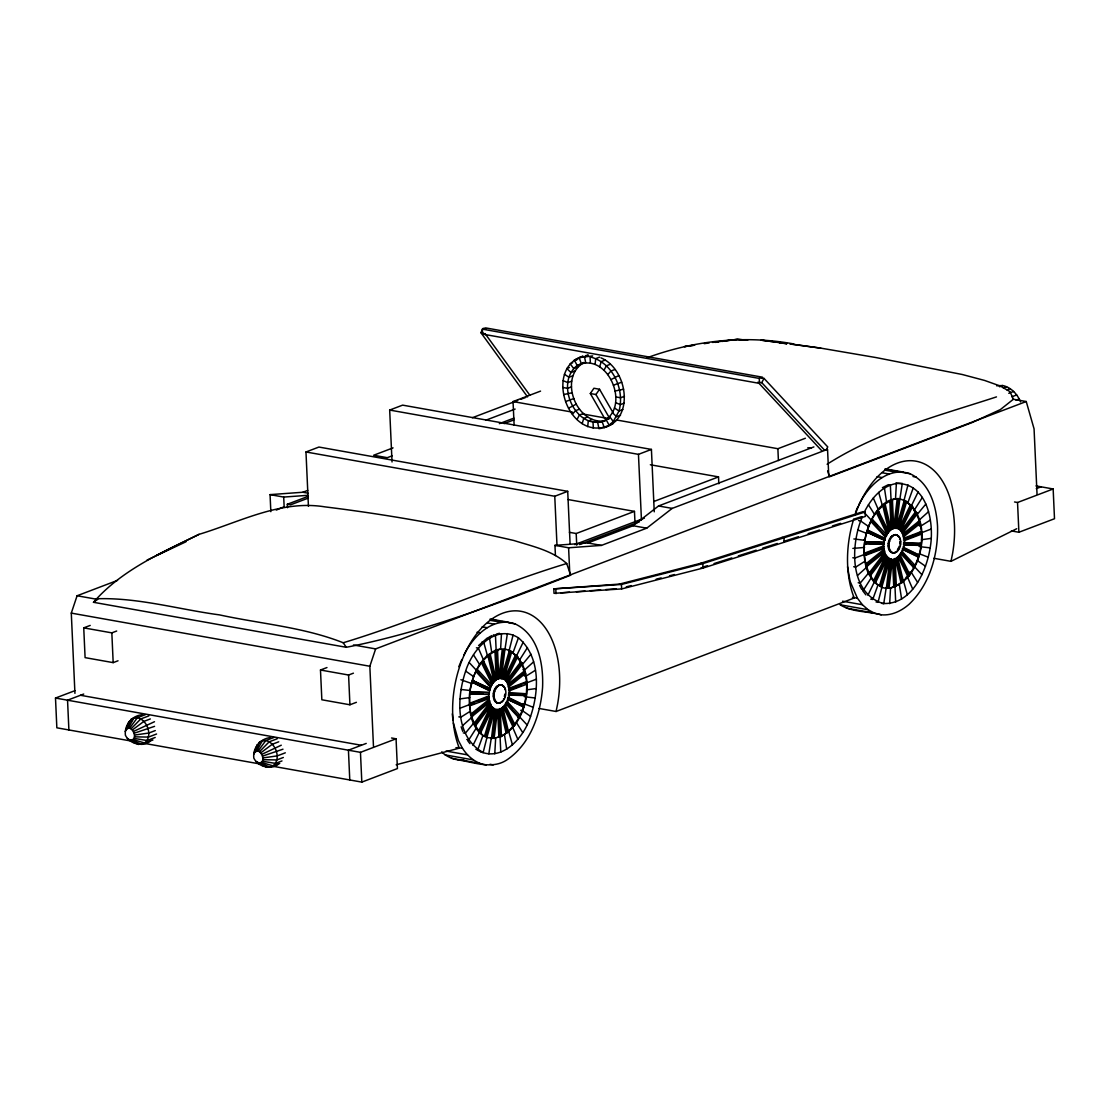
<?xml version="1.0" encoding="UTF-8"?>
<svg xmlns="http://www.w3.org/2000/svg" width="1110" height="1110" viewBox="0 0 1110 1110"><rect width="100%" height="100%" fill="white"/><g stroke="black" fill="none" stroke-linecap="round" stroke-linejoin="round"><path stroke-width="1.5" d="M471.25 717.449C473.665 725.746 478.438 734.348 486.957 737.539L483.155 752.469C455.1 737.109 456.626 697.51 465.659 671.078C471.986 650.28 495.032 623.196 518.425 637.834C540.695 656.745 539.155 690.975 530.58 716.38C524.1 737.678 501.11 763.888 477.147 749.971M475.815 749.264L477.827 749.611L482.989 735.403C458.694 712.176 468.045 659.756 500.624 648.92L501.47 633.644M490.8 738.511C529.151 736.582 542.346 660.922 504.634 648.795M870.712 599.109L872.724 599.469L877.885 585.261C853.59 562.035 862.942 509.601 895.52 498.765L896.367 483.502C927.835 482.67 934.62 523.67 930.166 547.854C926.295 572.163 910.963 605.935 881.742 603.382M885.697 588.369C924.019 586.593 937.353 510.336 899.35 498.709M601.509 427.669C565.42 433.677 545.468 367.424 583.027 356.185L574.3 360.07L577.2 365.495C553.723 383.63 576.77 432.872 606.046 420.288L597.721 422.646L598.928 428.654C635.364 424.533 629.328 369.838 601.01 357.864M601.606 421.176C574.494 421.245 559.287 376.734 583.777 362.679M612.984 423.701L604.256 427.586L602.161 421.758C632.2 408.05 607.78 350.358 577.2 365.495L581.085 364.011M494.769 709.651C482.309 702.255 490.995 670.953 506.146 679.931C514.596 689.962 507.561 714.882 491.966 709.151M500.235 684.703C509.879 686.063 506.118 705.655 496.558 702.741C490.523 698.426 493.09 684.87 501.04 684.856L498.723 684.981M496.558 702.741L497.363 702.894C491.813 698.62 493.645 688.325 499.528 685.12M896.2 527.444C881.604 529.068 878.024 560.8 894.938 559.662C906.884 553.987 909.576 528.11 893.397 526.945M895.132 534.562C904.192 535.936 901.5 553.21 892.912 552.96C884.823 550.546 887.625 534.493 895.937 534.701L893.619 534.826M893.703 553.099C886.238 550.657 888.25 538.059 894.424 534.964M494.769 753.815L495.629 738.538L486.555 737.47M889.665 603.66L890.525 588.383M142.149 714.701C131.812 715.728 124.223 725.024 125.388 735.208C129.509 743.811 142.135 747.28 150.003 741.369M128.663 739.579C140.942 743.131 130.786 719.71 125.222 731.532M270.549 737.553C260.212 738.58 252.622 747.876 253.801 758.074C257.922 766.663 270.549 770.146 278.402 764.221M255.55 752.039L255.897 747.987M257.062 762.445C269.355 765.997 259.185 742.576 253.635 754.384M469.724 693.292L469.738 709.512M499.708 737.304C528.79 721.916 538.072 669.108 508.893 649.85M890.123 588.314C923.575 577.519 933.843 519.355 903.776 499.694M587.648 426.642L588.328 420.981L592.213 419.497M595.071 364.274L595.751 358.599L599.622 357.115M489.26 694.499L469.974 693.708L470.196 691.877L488.039 692.404M471.417 693.972L471.653 692.127L489.482 692.668M497.641 709.221L494.158 737.831L491.577 737.539L494.838 710.608M498.765 678.265L502.247 649.655L503.385 649.683L504.828 649.947L501.359 678.557M494.144 725.787L494.56 722.43M501.956 661.463L502.372 658.105M496.489 709.179L493.02 737.803L494.158 737.831M500.208 678.529L503.69 649.905L504.828 649.947M508.366 695.068L526.209 695.609L526.431 693.764L508.769 693.029M864.87 543.567L865.092 541.722L882.936 542.263L882.714 544.094L864.87 543.567L884.157 544.358M866.313 543.817L866.549 541.985L884.379 542.512M886.474 587.398L889.942 558.774L891.386 559.038L887.917 587.648L886.474 587.398L889.054 587.689L892.329 560.744M893.661 528.124L897.13 499.5L898.281 499.542L899.724 499.791L896.256 528.415M888.222 582.375L888.638 579.004M889.249 573.953L889.665 570.596M897.06 509.643L897.463 506.271M895.104 528.374L898.587 499.764L899.724 499.791M903.443 544.719L919.649 545.204L919.871 543.359L921.328 543.622L921.092 545.454L904.886 544.968M488.844 753.884L491.203 738.594M507.395 633.574L505.036 648.864L497.238 649.614M470.016 690.462L473.096 678.099M504.856 694.083L504.37 696.456L505.175 696.594M862.345 516.691C850.538 544.344 848.623 593.253 883.74 603.729L886.099 588.439L881.451 587.315M865.203 538.919L866.05 534.729M539.03 708.457L556.082 711.482L557.608 704.059A85.151 52.225 -79.9 0 0 500.111 614.274A85.151 52.225 -79.9 0 0 459.318 748.154L396.173 764.776M933.926 558.302L950.979 561.341L952.505 553.918A85.151 52.225 -79.9 0 0 922.41 463.037A85.151 52.225 -79.9 0 0 855.158 514.693M509.282 649.919L513.097 634.976M904.178 499.764L907.994 484.834M488.483 690.254L472.152 682.331L472.666 680.569L490.44 688.741L472.666 680.569M489.926 690.517L473.595 682.594L474.109 680.818M495.185 708.86L487.207 736.36L485.764 736.096L484.709 735.597L492.687 708.097M509.199 651.126L501.221 678.626L502.663 678.876L510.642 651.376L509.199 651.126L513.264 652.042L518.425 637.834M490.925 718.309L492.327 713.452M504.148 672.66L506.493 664.571M507.437 661.338L508.838 656.482M487.207 736.36L486.166 735.847L494.13 708.346M503.718 679.389L511.696 651.889L510.642 651.376M507.45 699.453L523.74 706.917L524.253 705.155L507.922 697.233M867.049 532.189L867.562 530.413L869.005 530.677L885.336 538.6L884.823 540.362L867.049 532.189L884.823 540.362M868.492 532.439L869.005 530.677M882.103 586.205L879.606 585.442L887.584 557.942L889.027 558.205L881.049 585.705L882.103 586.205L890.081 558.705M896.117 528.471L904.095 500.971L905.538 501.234L906.592 501.734L898.614 529.248M881.604 582.722L883.949 574.633M884.878 571.4L886.279 566.544M897.56 528.735L905.538 501.234M902.818 547.077L919.149 555L918.636 556.762L917.193 556.512L917.706 554.736L904.345 548.257M582.139 423.645L583.735 418.484L587.62 416.999M599.664 366.772L601.259 361.596L605.144 360.112M866.341 533.341L870.407 521.88M74.939 693.361L71.29 613.108L77.09 595.765L117.549 580.377M373.473 746.503L369.838 666.25L375.638 648.906L1026.237 401.529L1034.062 428.835L1037.031 494.075M125.832 729.991L128.857 721.68L132.09 720.446M254.245 752.857L257.27 744.533M908.16 501.9L913.322 487.692M898.087 550.518L897.282 550.38L899.266 546.3L900.071 546.439M458.805 666.708L461.829 659.534M473.512 676.753L476.176 670.454M855.519 512.251L857.947 506.521M126.845 728.868L131.119 719.141L137.598 716.671M255.245 751.72L259.532 741.993L264.388 740.148M489.76 686.493L476.037 671.716L476.814 670.149L478.257 670.398L491.966 685.175M491.203 686.743L477.494 671.98L478.257 670.398M492.979 707.472L481.046 731.989L479.603 731.74L478.729 730.782L490.648 706.265L491.536 707.223M504.176 678.474L515.359 655.483L516.802 655.746L517.676 656.69L505.758 681.207M472.999 745.379L479.381 732.253M513.999 661.033L515.484 657.966M523.254 642.066L516.858 655.205L514.86 654.844M481.046 731.989L480.172 731.046L492.091 706.529M504.87 680.263L516.802 655.746M518.148 717.074L518.911 715.506L520.368 715.756L519.591 717.337L518.148 717.074L505.577 703.546M870.934 521.575L871.711 519.993L873.154 520.257L886.862 535.02L886.099 536.602L872.391 521.825L870.934 521.575L884.642 536.338L885.419 534.77M872.391 521.825L873.154 520.257M873.625 580.641L885.544 556.124L886.987 556.374L887.875 557.331L875.943 581.848L873.625 580.641L875.943 581.848M899.072 528.318L910.255 505.341L911.699 505.605L912.573 506.548L900.654 531.066M867.895 595.237L874.278 582.098M874.5 581.585L877.483 575.452M911.754 505.05L918.15 491.924M875.068 580.891L886.987 556.374M899.766 530.108L911.699 505.605M913.044 566.933L913.808 565.351L915.25 565.614L914.487 567.182L913.044 566.933L900.474 553.39M527.583 396.936L480.894 332.653L483.127 328.394L485.93 329.018M759.24 382.326L761.765 382.645L763.999 378.385L827.755 446.928L826.27 449.772M576.992 419.455L579.448 414.987L583.333 413.503M603.951 370.254L606.407 365.787L610.292 364.302M463.772 655.358C472.666 636.724 492.562 616.175 515.082 623.889C538.392 634.809 543.567 664.182 542.568 687.423C540.57 714.438 530.594 743.436 507.52 759.476C492.618 769.979 474.331 762.265 458.222 759.948C452.089 758.921 446.123 756.368 441.711 751.886M476.981 669.011L479.381 664.71M858.668 505.216C867.562 486.568 887.445 466.02 909.978 473.734C929.805 482.6 936.41 506.257 937.534 526.209C938.311 554.334 929.93 584.235 909.215 604.159C901.556 610.902 891.649 615.8 881.215 614.801C867.645 611.138 852.286 612.401 840.048 604.742L868.131 609.751L874.458 613.136L881.215 614.801M896.367 483.502C881.146 486.166 870.684 499.389 864.135 512.459L871.475 520.368M871.072 520.299L873.473 515.997M128.149 728.257L134.06 717.782L137.376 717.712L145.465 714.632M256.549 751.123L262.459 740.634L265.776 740.578L273.865 737.498M476.245 728.146L468.781 739.884L466.783 739.524M520.007 659.312L527.458 647.574M871.142 577.991L863.677 589.729L861.679 589.368L859.584 585.386M914.904 509.157L922.354 497.419M608.835 419.122L604.631 418.373L590.326 393.537L593.919 388.25L599.539 389.249L612.997 412.629M609.404 417.915L595.945 394.536L599.539 389.249M480.283 663.447L487.04 655.483L495.74 650.002M874.264 514.554C879.8 505.924 888.916 497.488 899.933 498.723L902.291 483.419L895.839 483.114M129.62 728.229L137.376 717.712C148.698 720.043 153.957 739.746 141.913 744.435L131.632 740.106M258.019 751.095L265.776 740.578C277.098 742.909 282.37 762.598 270.313 767.301L260.045 762.972M489.621 676.045L492.521 681.928L491.55 683.205L481.407 662.601L482.364 661.324L483.807 661.574L493.964 682.192M481.407 662.601L482.85 662.85L483.807 661.574M474.012 723.442L489.08 703.587L490.523 703.851L491.175 705.169L476.107 725.024L474.012 723.442L476.107 725.024M506.229 680.985L520.299 662.448L521.742 662.712L522.394 664.03L507.325 683.899M475.455 723.706L490.523 703.851M506.673 682.567L521.742 662.712M503.163 706.765L512.598 725.898L513.555 724.622M512.598 725.898L514.041 726.162L515.012 724.886L504.856 704.267M876.289 512.445L877.261 511.169L878.704 511.433L888.86 532.037L887.889 533.313L886.446 533.064L876.289 512.445L877.746 512.709L887.889 533.313M877.746 512.709L878.704 511.433M868.908 573.301L883.976 553.446L885.419 553.696L870.351 573.551L868.908 573.301L869.56 574.619L871.003 574.883L886.071 555.028M901.126 530.844L915.195 512.307L916.638 512.556L917.29 513.888L902.222 533.744L901.57 532.425L916.638 512.556M907.494 575.757L908.452 574.481L909.895 574.73L908.937 576.007L907.494 575.757L898.059 556.61M93.49 602.3C121.476 570.165 161.505 552.586 199.065 534.34C240.024 521.936 280.816 499.666 324.911 506.868C388.444 514.665 451.645 526.001 513.986 540.528C532.217 546.273 552.072 550.394 566.711 563.519L570.651 575.202C497.446 603.826 423.659 632.117 346.278 647.296L93.49 602.3L97.555 599.4M473.637 723.193L465.298 733.238L463.286 732.878M522.602 664.266L530.955 654.22M868.533 573.051L860.195 583.097L858.183 582.736M917.498 514.11L925.837 504.065M572.413 414.238L575.632 410.631L579.517 409.16M607.767 374.611L610.986 371.004L614.871 369.533M478.563 645.562L487.512 637.834L489.524 638.181L491.702 652.305M131.119 728.784L140.748 718.961L148.837 715.894M259.532 751.65L269.161 741.827L277.25 738.747M462.62 725.621L471.639 717.518M524.6 669.94L533.633 661.824M857.517 575.479L866.535 567.363M919.496 519.785L928.529 511.682M576.09 360.417L578.185 358.585M490.398 654.956L489.302 655.843L495.213 680.902L493.756 680.638L487.859 655.594L488.955 654.706L490.398 654.956L496.309 680M493.756 680.638L494.866 679.75M470.904 714.077L488.081 700.23L489.524 700.479L489.912 702.089L472.721 715.936L471.278 715.686L470.904 714.077L472.347 714.327L489.524 700.479M507.811 684.329L523.684 671.536L525.127 671.8L525.502 673.409L508.325 687.256L507.936 685.647L525.127 671.8M471.278 715.686L473.928 713.55M480.533 708.222L484.501 705.03M509.518 684.87L513.486 681.679M516.122 679.542L518.772 677.419M500.485 709.151L506.007 732.517L508.546 731.892L502.65 706.848M506.007 732.517L508.546 731.892M888.652 530.497L882.741 505.438L883.851 504.55L885.294 504.814L891.205 529.858M882.741 505.438L885.294 504.814M865.8 563.922L882.977 550.074L884.42 550.338L884.809 551.947L867.618 565.795L866.175 565.531L865.8 563.922L867.243 564.185L884.42 550.338M902.707 534.174L918.567 521.395L920.024 521.658L920.398 523.268L903.221 537.115L902.832 535.492L920.024 521.658M911.019 529.401L916.305 525.141M895.382 558.996L900.904 582.375L902 581.487M900.904 582.375L903.443 581.737L897.532 556.693M555.43 555.583L554.958 545.357L587.773 542.97L633.088 525.738L658.535 505.966L813.908 446.9M554.958 545.357L568.597 547.785L601.426 545.399L646.741 528.166L672.188 508.394L827.547 449.328L828.795 476.606M132.506 729.867L143.856 721.403L150.336 718.947M260.905 752.733L272.269 744.269L278.735 741.799M568.584 408.189L576.312 404.109M610.972 379.648L618.7 375.582M470.293 711.246L460.817 717.226L458.805 716.866M525.946 676.198L535.436 670.232M865.189 561.105L855.713 567.085L853.701 566.724M920.842 526.057L930.333 520.077M498.806 703.24L498.015 703.102L501.831 702.103M892.912 552.96L896.727 551.947M827.116 464.23C878.842 431.263 938.755 415.723 996.489 396.894M133.63 731.379L154.484 721.722M262.029 754.245L281.274 745.199M488.997 637.085L491.966 635.586M882.408 487.678L888.347 484.695L890.359 485.042L891.039 499.93M950.979 561.341L1016.718 528.735M156.815 555.222L199.065 534.34M147.033 560.092L186.008 541.749M276.279 510.087L283.438 507.034M482.378 329.129L485.611 327.894L762.487 377.192L759.254 378.413L482.378 329.129L482.6 334.096L759.476 383.38L759.254 378.413M392.038 461.982L389.679 410.062L402.625 405.136L651.417 449.425L654.248 511.821M308.441 506.34L305.971 451.978L318.917 447.052L567.71 491.341L570.096 544.011M572.718 362.748L570.124 363.733L573.717 368.548L577.602 367.063M592.671 355.921L579.142 357.656L581.238 363.483L583.832 362.498M569.361 367.521L566.78 368.506L570.928 372.516L574.813 371.045M572.815 375.79L568.944 377.275L564.38 374.209M514.124 425.241L513.042 401.57L540.556 391.108M393.065 447.871L373.64 455.253L387.279 457.681L392.135 455.835M472.361 417.721L517.676 400.488M520.923 399.253L525.765 397.408M571.706 381.132L567.821 382.617L563.048 380.605M571.511 386.863L567.626 388.333L562.812 387.473M486.013 420.149L515.137 409.063M270.84 511.682L270.063 494.63L302.877 492.243L307.734 490.398M572.233 392.746L563.672 394.55M287.476 507.7L287.324 504.273L308.358 496.267M499.333 423.659L513.902 418.123M308.33 498.071L290.529 504.842L287.324 504.273M504.162 423.618L513.875 419.913M573.856 398.573L565.628 401.542M621.655 382.228L613.428 385.198M623.598 389.221L615.051 391.025M624.472 396.284L620.587 397.769L615.773 396.908M624.236 403.152L620.351 404.637L615.578 402.625M622.89 409.562L619.005 411.047L613.275 421.509L609.099 425.172L606.199 419.746L608.793 418.761M596.93 420.912L593.045 422.383L593.323 428.335M620.504 415.265L616.619 416.736L612.47 412.726M617.16 420.038L613.275 421.509L609.681 416.694M118.035 660.783L113.178 662.628L85.095 657.633L83.736 627.871L90.215 625.416M83.736 627.871L111.832 632.866L116.689 631.021M389.679 410.062L638.458 454.351L651.417 449.425M305.971 451.978L554.764 496.267L567.71 491.341M133.575 741.466L56.846 727.813L55.5 698.051L74.925 690.67M83.722 694.041L67.543 700.188L68.889 729.95M616.605 419.996L777.874 448.717L805.388 438.256M653.776 501.512L718.517 476.898L718.822 483.78M569.388 532.314L576.201 533.521L634.462 511.377L635.003 523.032M574.786 544.594L644.383 518.134M579.614 544.552L639.499 521.783M999.513 386.766L1002.746 385.531C1011.099 387.307 1017.468 394.23 1020.562 401.917M1003.287 387.889L1006.534 386.655M1006.964 389.887L1010.211 388.653M1008.782 393.301L1013.638 391.455M1011.834 396.783L1016.691 394.938M154.567 726.342L134.379 733.155M1016.011 400.197L1019.244 398.962M155.289 730.574L148.809 733.03L134.698 735.042M356.407 702.311L349.927 704.781L321.844 699.772L320.485 670.01L326.964 667.554M156.565 734.001L148.476 737.082L134.546 736.846M155.192 737.47L147.103 740.537L133.949 738.372M152.93 739.995L144.841 743.076L132.936 739.51M320.485 670.01L348.582 675.019L353.424 673.173M496.225 678.959L494.963 651.181L496.128 650.737L497.571 650.987L498.834 678.765M892.287 528.36L891.122 528.804L889.859 501.026L892.468 500.846L893.73 528.624L892.565 529.068L891.302 501.29L892.468 500.846M494.963 651.181L497.571 650.987M282.981 749.195L262.793 756.021M285.312 752.816L277.223 755.896L263.112 757.894M283.355 757.478L276.876 759.934L262.959 759.698M281.982 760.933L275.502 763.403L262.349 761.238M279.72 763.472L273.24 765.942L261.35 762.362M489.26 698.454L471.126 705.35L469.683 705.086L469.599 703.31L487.734 696.414M508.658 688.45L525.28 682.137L526.723 682.386L526.806 684.176L508.671 691.072M864.496 553.155L882.63 546.259L884.073 546.522L865.939 553.418L864.496 553.155L864.579 554.944L866.022 555.194L884.157 548.312M903.554 538.308L920.176 531.981L921.619 532.245L921.702 534.035L903.568 540.917M366.231 743.422L348.429 750.193L349.775 779.955M469.599 703.31L471.042 703.56L489.177 696.664M508.588 689.282L526.723 682.386M903.484 539.141L921.619 532.245M1036.254 488.664L1041.111 486.818M459.928 708.249L469.641 704.559M526.612 682.9L536.324 679.209M864.537 554.403L854.825 558.094L852.813 557.747M921.508 532.744L931.207 529.054M469.683 705.086L474.22 703.365M478.743 701.645L486.305 698.773M508.741 690.24L520.826 685.647M864.579 554.944L882.7 548.049L882.63 546.259M905.149 539.515L918.747 534.34M55.5 698.051L360.459 752.344L396.062 738.802L397.422 768.564L361.818 782.106L273.171 766.316M1014.54 501.97L1017.537 502.497L1053.154 488.969L1054.5 518.731L1018.897 532.259L1011.376 530.927M556.082 711.482L854.214 597.999A85.151 52.225 -79.9 0 1 853.59 519.48M498.834 736.499L501.442 736.305L500.18 708.527L499.014 708.971L500.277 736.749L498.834 736.499L497.655 710.344M892.537 560.203L893.73 586.344L896.339 586.163L895.076 558.385M500.277 736.749L501.442 736.305M893.73 586.344L896.339 586.163M566.711 563.519C490.981 586.468 418.942 619.838 343.212 642.759C303.779 627.136 260.628 623.82 219.433 614.871C178.543 609.404 137.709 597.277 96.195 598.776M700.812 563.256L863.108 511.641L865.12 511.988L865.314 516.455L703.019 568.07L621.655 588.924L554.015 593.337L553.807 588.869L619.449 584.096L700.812 563.256L702.824 563.602L865.12 511.988M702.644 567.196L707.514 565.656M714.008 563.589L731.851 557.914M738.344 555.846L756.201 550.171M762.695 548.104L777.291 543.456M783.785 541.389L798.395 536.74M808.136 533.646L819.499 530.039M832.472 525.904L840.589 523.323M853.576 519.202L861.693 516.622M647.088 357.767C693.819 340.59 744.56 334.901 793.664 343.933M496.461 634.06L499.472 633.283M626.29 586.857L631.271 585.581M656.177 579.198L661.158 577.921M669.469 575.799L674.45 574.522M585.692 355.644L588.356 355.117L584.471 356.587L585.678 362.595M602.813 427.17L608.141 426.101M996.641 385.794L1002.746 385.531M694.347 345.141L684.454 346.611L694.68 345.196M704.253 343.656L709.207 342.921M712.495 342.435L737.304 339.313L747.557 340.173M715.145 342.379L718.558 341.908M721.958 341.436L737.304 339.313L747.571 340.201M864.579 547.452L852.868 548.409M921.466 539.71L931.165 538.392M459.984 698.912L469.683 697.593M526.57 689.851L536.269 688.533M270.063 494.63L283.702 497.072L307.886 495.31M553.807 588.869L621.447 584.457L702.824 563.602L703.019 568.07L701.02 567.71M560.925 592.837L569.555 592.199M576.465 591.699L585.095 591.075M590.284 590.7L600.649 589.937M605.824 589.563L616.189 588.813M458.222 759.948L463.855 759.878M903.665 542.873L919.871 543.359M903.484 543.081L921.328 543.622M887.917 587.648L889.054 587.689M508.588 693.237L526.431 693.764M469.974 693.708L482.947 694.097M508.546 694.86L519.896 695.207M491.577 737.539L492.715 737.567M780.053 343.004L786.879 343.587L780.039 342.976M865.314 540.39L853.867 538.947M920.717 546.772L930.166 547.854M460.969 689.449L470.418 690.545M525.821 696.913L535.27 697.996M761.474 378.08L763.999 378.385M786.865 343.448L761.071 340.159L786.657 343.573M790.07 344.031L820.789 348.138L876.178 357.6L962.19 374.486L984.625 380.452L1000.429 386.086L1009.961 391.636L1013.402 399.253L1000.374 409.576L972.013 422.591L829.586 476.745L827.63 470.904M790.306 343.892L820.789 348.138M1012.584 399.1L1026.237 401.529M590.326 393.537L595.945 394.536M1036.005 485.916L1053.154 488.969M807.844 447.705L811.243 448.315M513.042 401.57L572.455 412.143M582.653 413.961L608.113 418.484M885.045 468.836L903.221 472.069M886.848 469.613L909.978 473.734M884.628 470.099L896.186 472.152M912.989 476.537L916.305 477.12M882.45 472.818L889.068 473.998M877.053 476.662L882.006 477.536M897.13 499.5L898.587 499.764M906.592 501.734L904.095 500.971M889.859 501.026L891.302 501.29M912.573 506.548L910.255 505.341M650.349 464.757L718.517 476.898M917.29 513.888L915.195 512.307M920.398 523.268L918.955 523.004L918.567 521.395M919.233 525.765L920.44 525.987M858.543 520.562L860.555 520.923L868.811 526.681M921.702 534.035L920.259 533.771L920.176 531.981M888.042 528.984L890.844 529.484M897.38 535.062L896.589 534.923L899.669 537.517M897.851 535.88L898.656 536.019M892.121 535.7L892.926 535.852M890.761 537.129L891.566 537.282M899.544 539.307L900.349 539.446M889.609 539.016L890.414 539.155M900.654 541.68L899.849 541.541L899.752 543.928L900.557 544.067M919.649 545.204L921.092 545.454M888.777 541.208L889.582 541.361M919.122 546.481L920.315 546.689M888.291 543.581L889.096 543.733M881.215 542.984L884.032 543.484M863.705 540.098L864.912 540.32C863.358 551.24 863.899 562.687 868.131 572.968M865.092 541.722L866.549 541.985M888.194 545.967L888.999 546.12M898.434 548.506L899.225 548.645M658.535 505.966L672.188 508.394M888.5 548.201L889.304 548.354M917.706 554.736L919.149 555M889.179 550.144L889.984 550.283M890.192 551.642L890.997 551.781M894.424 552.683L895.229 552.822M891.455 552.6L892.26 552.738M781.967 537.448L783.965 537.795L784.173 542.263M568.015 499.542L634.462 511.377M884.601 557.303L887.403 557.803M886.862 559.01L889.665 559.509M909.354 572.163L911.365 572.524L917.623 582.389M633.088 525.738L646.741 528.166M906.107 577.269L907.314 577.477M901.695 581.39L903.707 581.751L907.342 594.752M892.995 586.871L895.007 587.232L895.673 602.106M879.606 585.442L881.049 585.705M302.877 492.243L307.997 493.159M587.773 542.97L601.426 545.399M852.452 597.305L857.406 598.193L862.401 604.728L868.131 609.751M876.04 601.967L878.052 602.328L881.853 587.384L873.875 582.029L868.783 574.217M842.573 601.19L862.401 604.728M846.361 608.127L874.458 613.136M619.449 584.096L621.447 584.457L621.655 588.924M490.148 618.978L508.325 622.211M491.952 619.769L498.556 620.948M501.859 621.531L505.175 622.127M508.477 622.71L515.082 623.889M489.732 620.24L501.29 622.294M487.554 622.96L494.172 624.139M482.156 626.803L487.11 627.691M493.464 634.837L495.462 635.197L496.142 650.071M477.009 632.27L480.311 632.866M481.782 642.19L483.793 642.551L487.429 655.566M502.247 649.655L503.69 649.905M476.412 647.81L478.41 648.171L483.419 659.756M517.676 656.69L515.359 655.483M518.398 659.021L519.605 659.243M487.859 655.594L489.302 655.843M522.394 664.03L520.299 662.448M520.992 663.974L522.2 664.182M522.99 669.649L524.197 669.871M524.059 673.159L525.502 673.409M77.09 595.765L97.555 599.4M353.452 644.965L375.638 648.906M524.336 675.921L525.543 676.129M476.037 671.716L477.494 671.98M498.501 677.086L501.318 677.586M495.795 677.572L498.612 678.071M525.363 683.927L526.806 684.176M502.497 685.203L501.692 685.064L504.772 687.659M502.955 686.022L503.76 686.174M497.224 685.855L498.029 685.994M460.872 679.736L471.847 683.566M472.152 682.331L473.595 682.594M495.865 687.284L496.669 687.423M504.648 689.449L505.452 689.601M71.29 613.108L369.838 666.25M494.713 689.157L495.518 689.296M524.752 695.346L526.209 695.609M524.225 696.636L525.418 696.844M493.881 691.363L494.685 691.502M493.395 693.736L494.2 693.875M470.196 691.877L471.653 692.127M493.298 696.123L494.103 696.261M503.538 698.648L504.329 698.8M493.603 698.356L494.408 698.495M522.796 703.601L524.003 703.823M486.166 697.385L488.969 697.885M502.386 700.535L503.191 700.674M522.81 704.892L524.253 705.155M494.283 700.285L495.088 700.424M495.296 701.784L496.101 701.922M499.528 702.838L500.333 702.977M520.729 710.331L521.936 710.553M489.704 707.445L492.507 707.944M517.662 716.574L519.66 716.935L527.014 724.844M478.729 730.782L480.172 731.046M498.099 737.026L500.111 737.373L500.776 752.261M484.709 735.597L486.166 735.847M457.556 747.46L462.509 748.348C467.893 756.715 476.19 763.625 486.319 764.957M455.946 747.654L459.36 748.265M481.143 752.108L483.155 752.469M391.552 737.997L396.062 738.802M446.026 751.054L467.504 754.869M445.152 754.897L473.235 759.892M490.037 764.277L493.339 764.873M451.465 758.283L479.562 763.278M80.489 695.276L361.374 745.268M143.787 743.284L262.959 764.499M480.894 332.653L483.696 333.277M857.78 529.942L866.743 533.41M919.302 553.751L928.251 557.206M524.406 703.893L533.355 707.361M255.689 761.349L260.517 763.666M127.275 738.497L135.212 743.256M867.562 530.413L883.879 538.336M902.305 548.853L918.636 556.762M902.347 549.311L917.193 556.512M887.584 557.942L888.624 558.455M507.964 697.69L521.325 704.17M507.423 698.995L523.74 706.917M258.561 763L266.997 767.357M130.161 740.134L138.583 744.505M614.454 407.967L619.005 411.047C625.027 389.513 612.692 362.36 590.076 356.907L590.354 362.859M917.221 560.467L925.476 566.239M465.659 671.078L473.914 676.836M522.338 710.622L530.58 716.38M261.544 764.485L263.611 766.108M907.758 502.663L910.158 504.772M907.356 502.594L909.756 504.703M512.862 652.819L515.262 654.914M761.765 382.645L824.341 449.925M757.963 382.173L821.719 450.715M901.542 550.851L915.25 565.614M871.711 519.993L877.413 526.154M903.526 554.279L910.38 561.66M914.557 566.78L921.911 574.702M900.779 552.419L914.487 567.182M885.544 556.124L886.432 557.067M506.66 700.993L520.368 715.756M476.814 670.149L479.09 672.604M506.354 701.964L512.057 708.125M469.239 662.601L476.579 670.523M505.882 702.574L519.591 717.337M862.72 590.756L865.883 594.877M467.837 740.897L469.932 743.644M485.084 333.597L529.747 395.091M343.212 642.759L346.278 647.296M868.422 504.759L874.666 514.624M473.526 654.914L479.77 664.779M516.469 722.679L522.727 732.544M913.946 510.114L915.889 513.819M857.406 598.193L850.093 581.279L847.499 566.752M462.509 748.348L458.375 740.467L453.407 723.123M899.752 554.126L909.895 574.73M877.261 511.169L880.161 517.066M898.781 555.402L908.937 576.007M870.351 573.551L871.003 574.883M482.85 662.85L493.006 683.469M503.885 705.544L514.041 726.162M873.306 498.015L878.315 509.601M907.716 577.561L912.725 589.133M512.82 727.702L517.829 739.288M461.149 726.786L462.759 731.365M878.69 492.396L882.325 505.411M508.81 731.892L512.459 744.907M884.198 505.702L890.109 530.746M896.436 557.581L902.347 582.625M867.243 564.185L867.618 565.795M501.54 707.736L507.45 732.78M472.347 714.327L472.721 715.936M470.238 712.745L470.904 715.881M884.42 488.039L886.599 502.164M899.433 584.998L901.611 599.122M504.537 735.139L506.729 749.264M452.311 713.855L452.908 719.946M1017.537 502.497L1018.897 532.259M893.911 558.829L895.173 586.607M891.691 515.29L891.913 520.188M893.925 564.657L894.077 567.932M865.939 553.418L866.022 555.194M777.874 448.717L778.415 460.553M638.458 454.351L641.455 520.118M576.201 533.521L576.728 545.19M568.597 547.785L569.763 573.357M554.764 496.267L556.998 545.537M555.819 589.23L556.013 593.697M496.406 651.431L497.668 679.209M496.572 660.533L496.725 663.808M498.806 709.9L498.959 713.175M499.847 732.78L500 736.055M471.042 703.56L471.126 705.35M360.459 752.344L361.818 782.106M348.582 675.019L349.927 704.781M283.702 497.072L284.174 507.298M111.832 632.866L113.178 662.628"/></g></svg>
